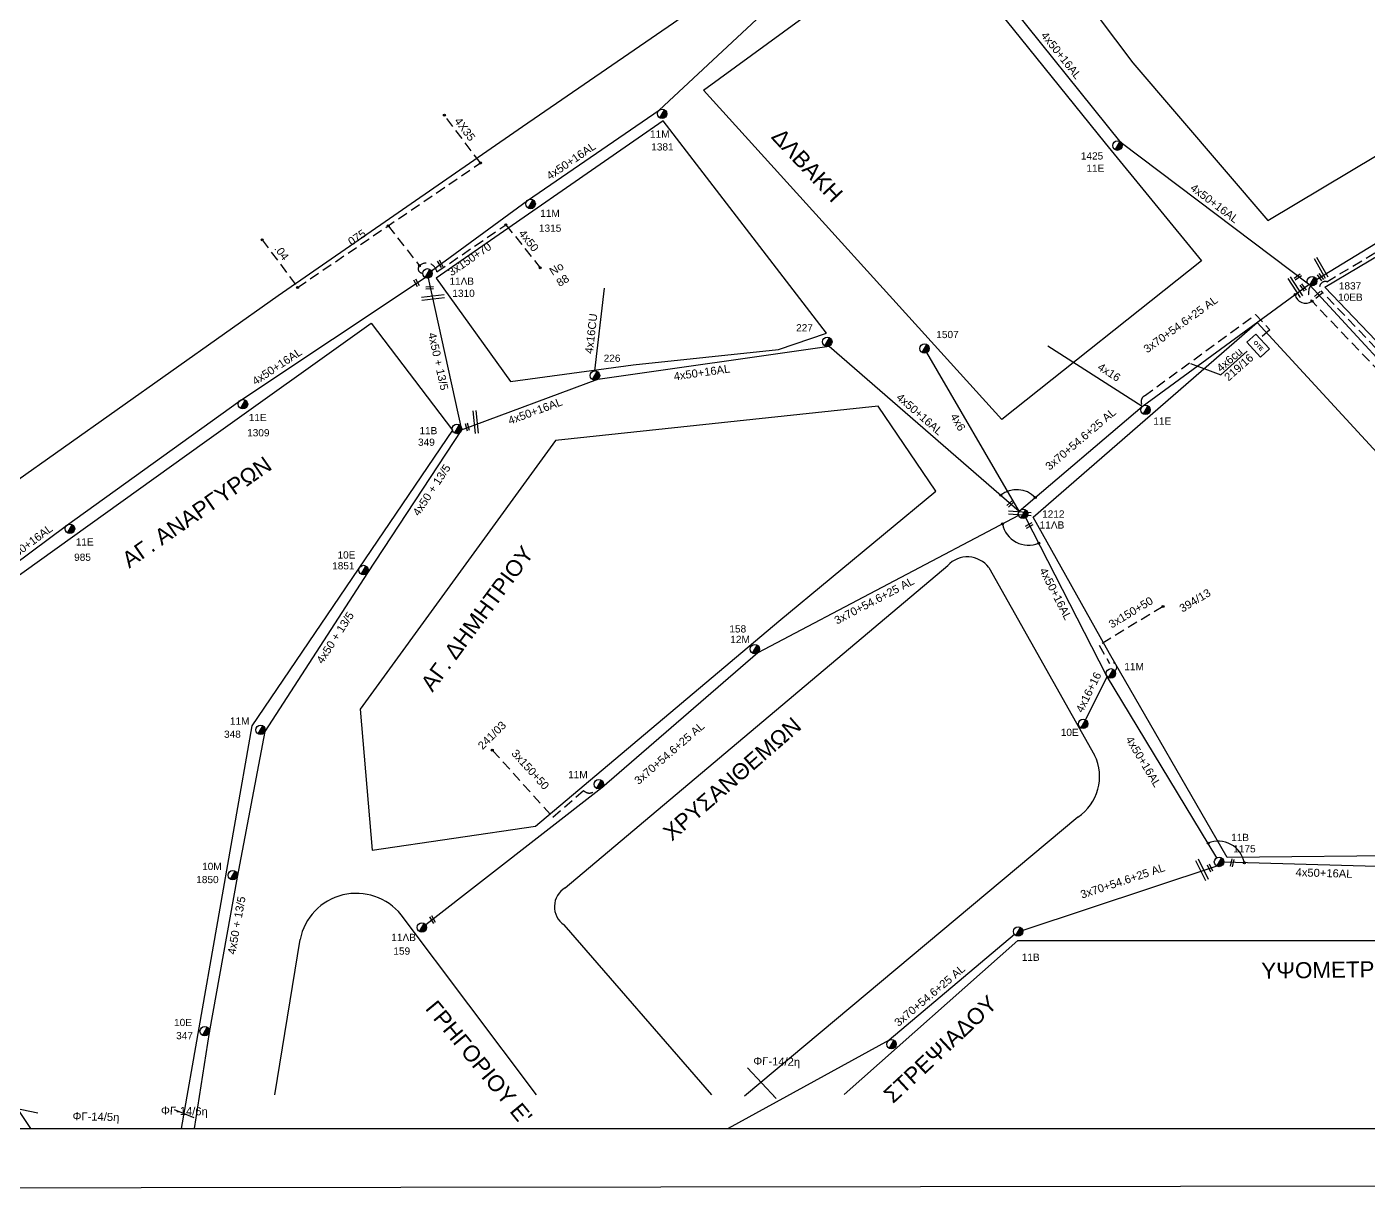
# Model space of a CAD drawing. Header units: millimetres. Extents: x -2591 to -1162, y 241 to 765.
# Drawn here: x -1890.8 to -1723.2, y 240.9 to 386.9 of the extents above; entities that cross this region are included whole.
import ezdxf
from ezdxf.enums import TextEntityAlignment as Align

# ---------------------------------------------------------------- set-up
doc = ezdxf.new("R2010")
doc.units = ezdxf.units.MM
doc.linetypes.add('DASHED', pattern=[19.05, 12.7, -6.35])
for name, color, linetype in [('3x150+50', 7, 'Continuous'), ('3x150+70', 7, 'Continuous'), ('3x150AL+50CU', 7, 'Continuous'), ('4x16', 7, 'Continuous'), ('4x16+16', 7, 'Continuous'), ('4x16CU', 7, 'Continuous'), ('4X35', 7, 'DASHED'), ('4x50', 7, 'Continuous'), ('4x50 + 13_5', 7, 'SYN_LINE'), ('4x50+16AL', 7, 'Continuous'), ('4x6', 7, 'SYN_LINE'), ('Pillar OTE', 7, 'Continuous'), ('TEXT ΚΑΛΩΔΙΩΝ', 7, 'Continuous'), ('Άγνωστα', 7, 'Continuous'), ('Επιγραφές - Σχήματα', 7, 'Continuous'), ('Μηχανική τομή', 7, 'Continuous'), ('Στύλος ΦΜ', 7, 'Continuous'), ('Στύλος ΦΜ @ 1', 7, 'Continuous'), ('Συνδέσεις', 7, 'Continuous'), ('Συνεστραμμένα ΧΤ   3x70+54.6+25 AL', 7, 'SYN_LINE'), ('Τομή', 7, 'Continuous'), ('ΥΠΟΒΑΘΡΟ ΔΕΗ', 7, 'Continuous'), ('Υπόγεια Καλώδια Δικτύου ΧΤ   .04', 7, 'DASHED'), ('Υπόγεια Καλώδια Δικτύου ΧΤ   .075', 7, 'DASHED'), ('Υπόγεια καλώδια Παροχών ΧΤ   4x6', 7, 'DASHED')]:
    doc.layers.add(name, color=color, linetype=linetype)
doc.styles.add('arial', font='arial.ttf')
doc.styles.get("Standard").update_dxf_attribs({"font": 'arial.ttf'})
doc.linetypes.add('SYN_LINE', pattern='A,0.5,-0.0001,["/\\/\\/\\/",Standard,S=0.1,R=0,X=0,Y=-0.05],-0.25', length=0.7501)
doc.dimstyles.new('ISO-25', dxfattribs={"dimtxt": 2.5, "dimasz": 2.5, "dimexe": 1.25, "dimexo": 0.625, "dimtad": 1, "dimtxsty": 'Standard', "dimcen": 2.5, "dimadec": 0, "dimazin": 0, "dimtfac": 1, "dimtmove": 0, "dimatfit": 3, "dimfxl": 1, "dimarcsym": 0})

# ---------------------------------------------------------------- blocks, each defined once
blk = doc.blocks.new('ΥΠΑΡΧΩΝ ΤΣΙΜΕΝΤΕΝΙΟΣ ΣΤΥΛΟΣ')
at = {"layer": 'Στύλος ΦΜ'}
blk.add_hatch(color=256, dxfattribs=at).paths.add_polyline_path([(-1.29, -2.28, 0.574793), (2.62, 0, 0.268822), (1.3, 2.27)])
blk.add_line((-1.29, -2.28), (1.3, 2.27), dxfattribs=at)
blk.add_circle((0, 0), 2.62, dxfattribs=at)
at = {"layer": 'Στύλος ΦΜ', "flags": 4}
for tag, p in [('ΑΡΙΘΜΟΣ', (-4.68, 8.05)), ('ΤΥΠΟΣ', (-4.91, 3.03))]:
    blk.add_attdef(tag, p, '', height=4, dxfattribs=at)
blk = doc.blocks.new('_ΣΥΝΔΕΣΗ')
at = {"layer": 'Συνδέσεις', "linetype": 'SYN_LINE', "ltscale": 40}
blk.add_hatch(color=256, dxfattribs=at).paths.add_polyline_path([(0.5, -0.01, 1), (-0.5, -0.01, 1)])
at = {"layer": 'Συνδέσεις'}
blk.add_circle((0, -0.01), 0.5, dxfattribs=at)
blk = doc.blocks.new('ΜΗΧΑΝΙΚΗ ΤΟΜΗ')
at = {"layer": 'Μηχανική τομή', "ltscale": 40}
for p, q in [((0, 0.76), (-3.79, 0.76)), ((0, -0.34), (-3.79, -0.34))]:
    blk.add_line(p, q, dxfattribs=at)
blk = doc.blocks.new('ΤΟΜΗ')
at = {"layer": 'Τομή', "ltscale": 40}
for p, q in [((-0.03, -1.92), (-11.4, -1.92)), ((-0.03, -3.42), (-11.4, -3.42))]:
    blk.add_line(p, q, dxfattribs=at)
blk = doc.blocks.new('PILLAR ΟΤΕ')
at = {"layer": 'Pillar OTE', "ltscale": 40}
blk.add_lwpolyline([(-3.31, 2.02), (3.39, 2.02), (3.39, -1.99), (-3.31, -1.99)], close=True, dxfattribs=at)
at = {"layer": 'Pillar OTE', "insert": (-1.81, 0.71), "char_height": 1.3575, "width": 109.961, "attachment_point": 1}
blk.add_mtext('{\\fArial|b1|i0|c161|p34;OTE}', dxfattribs=at)

msp = doc.modelspace()

# ---------------------------------------------------------------- linework, layer by layer
at = {"layer": '3x150+50', "color": 27, "linetype": 'DASHED', "lineweight": -3, "ltscale": 0.1}
msp.add_lwpolyline([(-1651.923, 258.38, -0.551506), (-1650.713, 259.532), (-1646.54, 263.906), (-1659.334, 277.814, 0.5817938), (-1661.911, 283.266), (-1673.161, 295.116, 0.8308264), (-1674.49, 296.553), (-1686.294, 309.312, 0.5650024), (-1688.573, 311.56), (-1702.3, 325.882, 0.4213801), (-1704.46, 328.158), (-1713.632, 337.91, 0.4388902), (-1715.595, 339.823), (-1729.068, 353.897, -0.7767485), (-1728.362, 355.031), (-1709.108, 366.594, 0.8671064), (-1708.006, 367.155)], format="xyb", dxfattribs=at)
at = {"layer": '3x150+50', "color": 30, "linetype": 'DASHED', "lineweight": -3, "ltscale": 0.1}
for points in [[(-1748.833, 314.462), (-1756.808, 309.635), (-1755.508, 307.359, -0.9783101), (-1754.846, 306.418, 9.6728259)], [(-1832.599, 296.485), (-1825.071, 288.147), (-1821.236, 291.495, 0.564379), (-1819.634, 291.748, 19.5446433)]]:
    msp.add_lwpolyline(points, format="xyb", dxfattribs=at)
at = {"layer": '3x150+70', "color": 30, "linetype": 'DASHED', "lineweight": -3, "ltscale": 0.1}
msp.add_lwpolyline([(-1841.752, 357.035, -0.5852084), (-1839.567, 356.259), (-1830.945, 362.158)], format="xyb", dxfattribs=at)
at = {"layer": '3x150AL+50CU', "color": 6, "linetype": 'DASHED', "lineweight": -3, "ltscale": 0.1}
msp.add_lwpolyline([(-1652.82, 259.368, -0.8888025), (-1651.619, 260.361), (-1648.188, 263.925), (-1662.863, 279.878, -0.5075421), (-1662.489, 281.765), (-1730.216, 352.597, -0.3598118), (-1730.365, 354.59, -2.5455051)], format="xyb", dxfattribs=at)
at = {"layer": '4x16', "color": 6, "linetype": 'SYN_LINE', "lineweight": -3, "ltscale": 10}
msp.add_lwpolyline([(-1751.43, 339.444), (-1763.222, 346.985)], dxfattribs=at)
at = {"layer": '4x16+16', "color": 30, "linetype": 'Continuous', "lineweight": -3, "ltscale": 0.1}
msp.add_lwpolyline([(-1755.828, 305.769), (-1758.526, 300.307)], dxfattribs=at)
at = {"layer": '4x16CU', "color": 6, "linetype": 'SYN_LINE', "lineweight": -3, "ltscale": 10}
msp.add_lwpolyline([(-1819.84, 343.907), (-1818.614, 354.253)], dxfattribs=at)
at = {"layer": '4X35', "color": 30, "linetype": 'DASHED', "lineweight": -3, "ltscale": 0.1}
msp.add_lwpolyline([(-1834.125, 369.872), (-1838.636, 375.844)], dxfattribs=at)
at = {"layer": '4x50', "color": 30, "linetype": 'DASHED', "lineweight": -3, "ltscale": 0.1}
msp.add_lwpolyline([(-1830.945, 362.158), (-1826.651, 356.772)], dxfattribs=at)
at = {"layer": '4x50 + 13_5', "color": 85, "linetype": 'Continuous', "lineweight": -3, "ltscale": 0.1}
msp.add_lwpolyline([(-1840.666, 355.498), (-1836.478, 336.535), (-1848.238, 318.685), (-1861.052, 298.848), (-1864.539, 280.659), (-1868.01, 261.254), (-1869.902, 249.271)], dxfattribs=at)
at = {"layer": '4x50+16AL', "color": 30, "linetype": 'Continuous', "lineweight": -3, "ltscale": 0.1}
for points in [[(-1840.259, 356.399), (-1828.243, 365.186), (-1811.791, 376.478), (-1776.46, 409.397)], [(-1907.968, 308.12), (-1885.852, 324.575), (-1864.193, 340.167), (-1841.045, 355.568)], [(-1742.099, 283.079), (-1755.878, 305.852), (-1765.99, 325.549)], [(-1683.676, 282.463), (-1703.597, 281.977), (-1722.108, 281.984), (-1741.244, 282.528)]]:
    msp.add_lwpolyline(points, dxfattribs=at)
at = {"layer": '4x50+16AL', "color": 173, "linetype": 'Continuous', "lineweight": -3, "ltscale": 0.1}
msp.add_lwpolyline([(-1654.667, 260.949), (-1661.556, 281.209), (-1674.753, 295.066), (-1688.111, 309.72), (-1704.154, 326.298), (-1715.212, 338.015), (-1730.505, 354.591), (-1754.059, 372.399), (-1769.252, 391.319), (-1775.832, 409.427)], dxfattribs=at)
at = {"layer": '4x50+16AL', "color": 6, "linetype": 'Continuous', "lineweight": -3, "ltscale": 0.1}
msp.add_lwpolyline([(-1836.478, 336.535), (-1819.463, 342.846), (-1790.538, 347), (-1766.813, 326.363)], dxfattribs=at)
at = {"layer": '4x6', "color": 6, "linetype": 'SYN_LINE', "lineweight": -3, "ltscale": 10}
msp.add_lwpolyline([(-1766.813, 326.363), (-1778.352, 346.177)], dxfattribs=at)
at = {"layer": 'Άγνωστα', "lineweight": -3, "ltscale": 0.1}
msp.add_lwpolyline([(-1162.289, 242.781), (-2590.8, 240.93), (-2590.808, 763.187), (-1162.297, 765.038)], close=True, dxfattribs=at)
at = {"layer": 'Συνεστραμμένα ΧΤ   3x70+54.6+25 AL', "color": 27, "linetype": 'SYN_LINE', "lineweight": -3, "ltscale": 10}
for points in [[(-1729.661, 355.304), (-1708.505, 368.215), (-1688.239, 380.086), (-1658.769, 388.61)], [(-1742.123, 282.042), (-1766.361, 273.983)], [(-1767.406, 273.509), (-1783.056, 260.292), (-1803.179, 249.271)]]:
    msp.add_lwpolyline(points, dxfattribs=at)
at = {"layer": 'Συνεστραμμένα ΧΤ   3x70+54.6+25 AL', "color": 6, "linetype": 'SYN_LINE', "lineweight": -3, "ltscale": 10}
msp.add_lwpolyline([(-1766.813, 326.363), (-1751.43, 339.444), (-1730.629, 354.684)], dxfattribs=at)
at = {"layer": 'Συνεστραμμένα ΧΤ   3x70+54.6+25 AL', "color": 30, "linetype": 'SYN_LINE', "lineweight": -3, "ltscale": 10}
msp.add_lwpolyline([(-1766.881, 325.837), (-1799.449, 308.69), (-1818.939, 291.832), (-1840.954, 274.71)], dxfattribs=at)
at = {"layer": 'ΥΠΟΒΑΘΡΟ ΔΕΗ', "lineweight": -3}
msp.add_lwpolyline([(-2586.401, 249.271), (-1235.778, 249.271), (-1235.778, 758.187), (-2586.401, 758.187)], close=True, dxfattribs=at)
for points in [[(-1928.66, 308.105), (-1945.901, 348.305), (-1957.326, 374.691), (-1920.618, 388.347), (-1902.839, 394.916), (-1856.294, 411.842), (-1786.915, 436.678), (-1780.352, 417.956), (-1777.375, 409.89), (-1794.031, 398.591), (-1810.007, 387.342), (-1828.868, 374.393), (-1859.39, 353.257), (-1892.941, 329.523), (-1916.479, 313.166), (-1928.66, 308.105)], [(-1735.732, 362.67), (-1691.53, 389.076), (-1684.349, 400.665), (-1707.206, 425.775), (-1739.551, 413.395), (-1767.893, 402.716), (-1752.61, 382.368), (-1735.732, 362.67)], [(-1806.245, 378.964), (-1783.815, 395.383), (-1778.022, 399.591), (-1756.064, 372.326), (-1744.034, 357.635), (-1768.994, 337.829), (-1806.245, 378.964)], [(-1668.819, 296.537), (-1673.634, 296.144), (-1689.595, 313.564), (-1728.611, 354.358), (-1703.356, 369.337), (-1687.276, 379.133), (-1680.002, 380.833), (-1666.305, 367.09), (-1667.192, 343.98), (-1668.819, 296.537)], [(-1839.675, 355.494), (-1830.368, 342.59), (-1815.057, 344.648), (-1796.873, 346.577), (-1790.869, 348.592), (-1811.283, 375.128), (-1839.675, 355.494)], [(-1890.31, 249.271), (-1911.859, 281.359), (-1922.307, 296.559), (-1901.626, 311.325), (-1868.603, 335.013), (-1847.769, 349.863), (-1837.63, 336.507), (-1862.71, 299.56), (-1871.505, 249.271)], [(-1683.683, 283.346), (-1716.515, 283.346), (-1740.799, 283.102), (-1755.526, 308.613), (-1765.071, 325.632), (-1737.048, 349.93), (-1720.175, 331.6), (-1680.26, 288.18), (-1683.683, 283.346)], [(-1741.59, 343.398), (-1738.309, 346.36)], [(-1849.138, 301.658), (-1847.661, 284.011), (-1827.254, 287.03), (-1796.828, 312.622), (-1777.226, 328.86), (-1784.41, 339.487), (-1824.754, 335.193), (-1849.138, 301.658)], [(-1823.526, 279.315), (-1775.72, 319.595)], [(-1770.618, 319.327), (-1757.394, 295.909)], [(-1759.491, 288.155), (-1801.131, 253.287)], [(-1827.12, 253.48), (-1844.036, 275.959)], [(-1805.2, 253.482), (-1823.66, 274.686)], [(-1859.811, 253.48), (-1856.656, 272.872)], [(-1788.673, 253.516), (-1766.964, 272.754), (-1681.191, 272.754), (-1676.676, 265.874), (-1685.068, 252.837)]]:
    msp.add_lwpolyline(points, dxfattribs=at)
at = {"layer": 'ΥΠΟΒΑΘΡΟ ΔΕΗ', "lineweight": -3, "ltscale": 0.1}
for centre, radius, start, end in [((-1731.01, 353.641), 1.312, 188.23485, 307.24446), ((-1767.108, 325.829), 3.231, 44.20352, 128.35123), ((-1765.644, 325.428), 3.306, 191.27016, 292.79626), ((-1741.916, 281.842), 3.305, 10.68141, 112.76139)]:
    msp.add_arc(centre, radius, start, end, dxfattribs=at)
at = {"layer": 'ΥΠΟΒΑΘΡΟ ΔΕΗ', "lineweight": -3}
for centre, radius, start, end in [((-1773.28, 317.359), 3.31, 36.47219, 137.50481), ((-1762.797, 293.21), 6.04, 303.1875, 26.54412), ((-1849.623, 271.459), 7.174, 38.85175, 168.63521), ((-1822.154, 276.959), 2.727, 120.20519, 236.47291)]:
    msp.add_arc(centre, radius, start, end, dxfattribs=at)
at = {"layer": 'Υπόγεια Καλώδια Δικτύου ΧΤ   .04', "color": 30, "linetype": 'DASHED', "lineweight": -3, "ltscale": 0.1}
msp.add_lwpolyline([(-1861.398, 360.277), (-1856.966, 354.324)], dxfattribs=at)
at = {"layer": 'Υπόγεια Καλώδια Δικτύου ΧΤ   .075', "color": 30, "linetype": 'DASHED', "lineweight": -3, "ltscale": 0.1}
msp.add_lwpolyline([(-1856.966, 354.324), (-1834.125, 369.872)], dxfattribs=at)
msp.add_lwpolyline([(-1845.64, 362.034), (-1841.752, 357.035, 0.6821691), (-1841.343, 356.112, 11.4197127)], format="xyb", dxfattribs=at)
at = {"layer": 'Υπόγεια καλώδια Παροχών ΧΤ   4x6', "color": 6, "linetype": 'DASHED', "ltscale": 0.1}
msp.add_lwpolyline([(-1751.351, 339.508, -0.4861633), (-1751.149, 340.782), (-1737.258, 350.959), (-1735.493, 349.042), (-1736.763, 347.873)], format="xyb", dxfattribs=at)

# ---------------------------------------------------------------- block references
at = {"layer": 'Pillar OTE', "xscale": 0.375, "yscale": 0.375, "zscale": 0.375, "rotation": 312.6302112253078}
msp.add_blockref('PILLAR ΟΤΕ', (-1736.95, 347.07), dxfattribs=at)
at = {"layer": 'Μηχανική τομή', "lineweight": -3}
for p, xscale, yscale, zscale, rotation in [((-1839.356, 357.72), 0.2499999999999676, 0.2499999999999676, 0.2499999999999676, 119.9833882894891), ((-1842.324, 355.357), 0.2499999999999676, 0.2499999999999676, 0.2499999999999676, 119.9833882894891), ((-1732.414, 355.411), 0.2499999999999676, 0.2499999999999676, 0.2499999999999676, 216.0757258378469), ((-1728.9, 355.201), 0.2499999999999675, 0.2499999999999675, 0.2499999999999675, 306.7112267852792), ((-1840.953, 354.321), 0.2499999999999676, 0.2499999999999676, 0.2499999999999676, 182.4129674951974), ((-1731.065, 353.89), 0.2499999999999675, 0.2499999999999675, 0.2499999999999675, 306.7112267852792), ((-1729.845, 353.144), 0.2499999999999676, 0.2499999999999676, 0.2499999999999676, 220.8814991122345), ((-1835.661, 336.391), 0.2499999999999676, 0.2499999999999676, 0.2499999999999676, 286.240178272813), ((-1768.271, 327.005), 0.2499999999999675, 0.2499999999999675, 0.2499999999999675, 224.1016933533836), ((-1765.971, 324.44), 0.2499999999999676, 0.2499999999999676, 0.2499999999999676, 207.0665710632292), ((-1742.774, 281.324), 0.2499999999999675, 0.2499999999999675, 0.2499999999999675, 295.2552400216737), ((-1740.332, 282.005), 0.2499999999999676, 0.2499999999999676, 0.2499999999999676, 256.3119541225244), ((-1839.893, 274.906), 0.2499999999999675, 0.2499999999999675, 0.2499999999999675, 299.6744622935161)]:
    msp.add_blockref('ΜΗΧΑΝΙΚΗ ΤΟΜΗ', p, dxfattribs=dict(at, xscale=xscale, yscale=yscale, zscale=zscale, rotation=rotation))
at = {"layer": 'Στύλος ΦΜ @ 1', "lineweight": -3, "ltscale": 40}
ref = msp.add_blockref('ΥΠΑΡΧΩΝ ΤΣΙΜΕΝΤΕΝΙΟΣ ΣΤΥΛΟΣ', (-1811.427, 376.015), dxfattribs=dict(at, xscale=0.2249999999999943, yscale=0.2249999999999943, zscale=0.2249999999999943))
ref.add_attrib('ΤΥΠΟΣ', '11M', dxfattribs={"layer": 'Στύλος ΦΜ', "height": 0.9, "flags": 4}).set_placement((-1812.933, 372.764), align=Align.BOTTOM_LEFT)
ref.add_attrib('ΑΡΙΘΜΟΣ', '1381', (-1812.78, 371.432), dxfattribs={"layer": 'Στύλος ΦΜ', "height": 0.9, "flags": 4})
ref = msp.add_blockref('ΥΠΑΡΧΩΝ ΤΣΙΜΕΝΤΕΝΙΟΣ ΣΤΥΛΟΣ', (-1754.524, 372.038), dxfattribs=dict(at, xscale=0.2249999999999943, yscale=0.2249999999999943, zscale=0.2249999999999943))
ref.add_attrib('ΤΥΠΟΣ', '11E', dxfattribs={"layer": 'Στύλος ΦΜ', "height": 0.9, "flags": 4}).set_placement((-1758.406, 368.497), align=Align.BOTTOM_LEFT)
ref.add_attrib('ΑΡΙΘΜΟΣ', '1425', (-1759.102, 370.304), dxfattribs={"layer": 'Στύλος ΦΜ', "height": 0.9, "flags": 4})
ref = msp.add_blockref('ΥΠΑΡΧΩΝ ΤΣΙΜΕΝΤΕΝΙΟΣ ΣΤΥΛΟΣ', (-1827.851, 364.748), dxfattribs=dict(at, xscale=0.2249999999999943, yscale=0.2249999999999943, zscale=0.2249999999999943))
ref.add_attrib('ΤΥΠΟΣ', '11M', dxfattribs={"layer": 'Στύλος ΦΜ', "height": 0.9, "flags": 4}).set_placement((-1826.663, 362.867), align=Align.BOTTOM_LEFT)
ref.add_attrib('ΑΡΙΘΜΟΣ', '1315', (-1826.816, 361.28), dxfattribs={"layer": 'Στύλος ΦΜ', "height": 0.9, "flags": 4})
ref = msp.add_blockref('ΥΠΑΡΧΩΝ ΤΣΙΜΕΝΤΕΝΙΟΣ ΣΤΥΛΟΣ', (-1840.754, 356.081), dxfattribs=dict(at, xscale=0.2249999999999943, yscale=0.2249999999999943, zscale=0.2249999999999943))
ref.add_attrib('ΤΥΠΟΣ', '11ΛB', dxfattribs={"layer": 'Στύλος ΦΜ', "height": 0.9, "flags": 4}).set_placement((-1838.001, 354.387), align=Align.BOTTOM_LEFT)
ref.add_attrib('ΑΡΙΘΜΟΣ', '1310', (-1837.634, 353.143), dxfattribs={"layer": 'Στύλος ΦΜ', "height": 0.9, "flags": 4})
ref = msp.add_blockref('ΥΠΑΡΧΩΝ ΤΣΙΜΕΝΤΕΝΙΟΣ ΣΤΥΛΟΣ', (-1730.215, 355.104), dxfattribs=dict(at, xscale=0.2249999999999943, yscale=0.2249999999999943, zscale=0.2249999999999943))
ref.add_attrib('ΤΥΠΟΣ', '10EB', dxfattribs={"layer": 'Στύλος ΦΜ', "height": 0.9, "flags": 4}).set_placement((-1726.955, 352.385), align=Align.BOTTOM_LEFT)
ref.add_attrib('ΑΡΙΘΜΟΣ', '1837', (-1726.862, 354.071), dxfattribs={"layer": 'Στύλος ΦΜ', "height": 0.9, "flags": 4})
ref = msp.add_blockref('ΥΠΑΡΧΩΝ ΤΣΙΜΕΝΤΕΝΙΟΣ ΣΤΥΛΟΣ', (-1790.782, 347.535), dxfattribs=dict(at, xscale=0.2249999999999943, yscale=0.2249999999999943, zscale=0.2249999999999943))
ref.add_attrib('ΑΡΙΘΜΟΣ', '227', (-1794.676, 348.835), dxfattribs={"layer": 'Στύλος ΦΜ', "height": 0.9, "flags": 4})
ref = msp.add_blockref('ΥΠΑΡΧΩΝ ΤΣΙΜΕΝΤΕΝΙΟΣ ΣΤΥΛΟΣ', (-1778.633, 346.694), dxfattribs=dict(at, xscale=0.2249999999999943, yscale=0.2249999999999943, zscale=0.2249999999999943))
ref.add_attrib('ΑΡΙΘΜΟΣ', '1507', (-1777.162, 347.994), dxfattribs={"layer": 'Στύλος ΦΜ', "height": 0.9, "flags": 4})
ref = msp.add_blockref('ΥΠΑΡΧΩΝ ΤΣΙΜΕΝΤΕΝΙΟΣ ΣΤΥΛΟΣ', (-1819.815, 343.318), dxfattribs=dict(at, xscale=0.2249999999999943, yscale=0.2249999999999943, zscale=0.2249999999999943))
ref.add_attrib('ΑΡΙΘΜΟΣ', '226', (-1818.725, 345.033), dxfattribs={"layer": 'Στύλος ΦΜ', "height": 0.9, "flags": 4})
ref = msp.add_blockref('ΥΠΑΡΧΩΝ ΤΣΙΜΕΝΤΕΝΙΟΣ ΣΤΥΛΟΣ', (-1863.798, 339.73), dxfattribs=dict(at, xscale=0.2249999999999943, yscale=0.2249999999999943, zscale=0.2249999999999943))
ref.add_attrib('ΤΥΠΟΣ', '11E', dxfattribs={"layer": 'Στύλος ΦΜ', "height": 0.9, "flags": 4}).set_placement((-1863.073, 337.36), align=Align.BOTTOM_LEFT)
ref.add_attrib('ΑΡΙΘΜΟΣ', '1309', (-1863.279, 335.72), dxfattribs={"layer": 'Στύλος ΦΜ', "height": 0.9, "flags": 4})
ref = msp.add_blockref('ΥΠΑΡΧΩΝ ΤΣΙΜΕΝΤΕΝΙΟΣ ΣΤΥΛΟΣ', (-1751.021, 339.02), dxfattribs=dict(at, xscale=0.2249999999999943, yscale=0.2249999999999943, zscale=0.2249999999999943))
ref.add_attrib('ΤΥΠΟΣ', '11E', dxfattribs={"layer": 'Στύλος ΦΜ', "height": 0.9, "flags": 4}).set_placement((-1750.04, 336.915), align=Align.BOTTOM_LEFT)
ref = msp.add_blockref('ΥΠΑΡΧΩΝ ΤΣΙΜΕΝΤΕΝΙΟΣ ΣΤΥΛΟΣ', (-1837.057, 336.643), dxfattribs=dict(at, xscale=0.2249999999999943, yscale=0.2249999999999943, zscale=0.2249999999999943))
ref.add_attrib('ΤΥΠΟΣ', '11B', dxfattribs={"layer": 'Στύλος ΦΜ', "height": 0.9, "flags": 4}).set_placement((-1841.748, 335.711), align=Align.BOTTOM_LEFT)
ref.add_attrib('ΑΡΙΘΜΟΣ', '349', (-1841.926, 334.541), dxfattribs={"layer": 'Στύλος ΦΜ', "height": 0.9, "flags": 4})
ref = msp.add_blockref('ΥΠΑΡΧΩΝ ΤΣΙΜΕΝΤΕΝΙΟΣ ΣΤΥΛΟΣ', (-1766.326, 326.033), dxfattribs=dict(at, xscale=0.2249999999999943, yscale=0.2249999999999943, zscale=0.2249999999999943))
ref.add_attrib('ΤΥΠΟΣ', '11ΛΒ', dxfattribs={"layer": 'Στύλος ΦΜ', "height": 0.9, "flags": 4}).set_placement((-1764.243, 323.928), align=Align.BOTTOM_LEFT)
ref.add_attrib('ΑΡΙΘΜΟΣ', '1212', (-1763.94, 325.567), dxfattribs={"layer": 'Στύλος ΦΜ', "height": 0.9, "flags": 4})
ref = msp.add_blockref('ΥΠΑΡΧΩΝ ΤΣΙΜΕΝΤΕΝΙΟΣ ΣΤΥΛΟΣ', (-1885.415, 324.181), dxfattribs=dict(at, xscale=0.2249999999999943, yscale=0.2249999999999943, zscale=0.2249999999999943))
ref.add_attrib('ΤΥΠΟΣ', '11E', dxfattribs={"layer": 'Στύλος ΦΜ', "height": 0.9, "flags": 4}).set_placement((-1884.69, 321.811), align=Align.BOTTOM_LEFT)
ref.add_attrib('ΑΡΙΘΜΟΣ', '985', (-1884.896, 320.172), dxfattribs={"layer": 'Στύλος ΦΜ', "height": 0.9, "flags": 4})
ref = msp.add_blockref('ΥΠΑΡΧΩΝ ΤΣΙΜΕΝΤΕΝΙΟΣ ΣΤΥΛΟΣ', (-1848.721, 319.022), dxfattribs=dict(at, xscale=0.2249999999999943, yscale=0.2249999999999943, zscale=0.2249999999999943))
ref.add_attrib('ΤΥΠΟΣ', '10E', dxfattribs={"layer": 'Στύλος ΦΜ', "height": 0.9, "flags": 4}).set_placement((-1851.986, 320.184), align=Align.BOTTOM_LEFT)
ref.add_attrib('ΑΡΙΘΜΟΣ', '1851', (-1852.654, 319.103), dxfattribs={"layer": 'Στύλος ΦΜ', "height": 0.9, "flags": 4})
ref = msp.add_blockref('ΥΠΑΡΧΩΝ ΤΣΙΜΕΝΤΕΝΙΟΣ ΣΤΥΛΟΣ', (-1799.824, 309.143), dxfattribs=dict(at, xscale=0.2249999999999943, yscale=0.2249999999999943, zscale=0.2249999999999943))
ref.add_attrib('ΤΥΠΟΣ', '12M', dxfattribs={"layer": 'Στύλος ΦΜ', "height": 0.9, "flags": 4}).set_placement((-1802.905, 309.634), align=Align.BOTTOM_LEFT)
ref.add_attrib('ΑΡΙΘΜΟΣ', '158', (-1803.016, 311.219), dxfattribs={"layer": 'Στύλος ΦΜ', "height": 0.9, "flags": 4})
ref = msp.add_blockref('ΥΠΑΡΧΩΝ ΤΣΙΜΕΝΤΕΝΙΟΣ ΣΤΥΛΟΣ', (-1755.351, 306.114), dxfattribs=dict(at, xscale=0.2249999999999943, yscale=0.2249999999999943, zscale=0.2249999999999943))
ref.add_attrib('ΤΥΠΟΣ', '11M', dxfattribs={"layer": 'Στύλος ΦΜ', "height": 0.9, "flags": 4}).set_placement((-1753.667, 306.243), align=Align.BOTTOM_LEFT)
ref = msp.add_blockref('ΥΠΑΡΧΩΝ ΤΣΙΜΕΝΤΕΝΙΟΣ ΣΤΥΛΟΣ', (-1861.603, 299.056), dxfattribs=dict(at, xscale=0.2249999999999943, yscale=0.2249999999999943, zscale=0.2249999999999943))
ref.add_attrib('ΤΥΠΟΣ', '11M', dxfattribs={"layer": 'Στύλος ΦΜ', "height": 0.9, "flags": 4}).set_placement((-1865.431, 299.437), align=Align.BOTTOM_LEFT)
ref.add_attrib('ΑΡΙΘΜΟΣ', '348', (-1866.163, 298.065), dxfattribs={"layer": 'Στύλος ΦΜ', "height": 0.9, "flags": 4})
ref = msp.add_blockref('ΥΠΑΡΧΩΝ ΤΣΙΜΕΝΤΕΝΙΟΣ ΣΤΥΛΟΣ', (-1758.818, 299.796), dxfattribs=dict(at, xscale=0.2249999999999943, yscale=0.2249999999999943, zscale=0.2249999999999943))
ref.add_attrib('ΤΥΠΟΣ', '10E', dxfattribs={"layer": 'Στύλος ΦΜ', "height": 0.9, "flags": 4}).set_placement((-1761.61, 298.027), align=Align.BOTTOM_LEFT)
ref = msp.add_blockref('ΥΠΑΡΧΩΝ ΤΣΙΜΕΝΤΕΝΙΟΣ ΣΤΥΛΟΣ', (-1819.344, 292.26), dxfattribs=dict(at, xscale=0.2249999999999943, yscale=0.2249999999999943, zscale=0.2249999999999943))
ref.add_attrib('ΤΥΠΟΣ', '11M', dxfattribs={"layer": 'Στύλος ΦΜ', "height": 0.9, "flags": 4}).set_placement((-1823.172, 292.75), align=Align.BOTTOM_LEFT)
ref = msp.add_blockref('ΥΠΑΡΧΩΝ ΤΣΙΜΕΝΤΕΝΙΟΣ ΣΤΥΛΟΣ', (-1741.832, 282.554), dxfattribs=dict(at, xscale=0.2249999999999943, yscale=0.2249999999999943, zscale=0.2249999999999943))
ref.add_attrib('ΤΥΠΟΣ', '11B', dxfattribs={"layer": 'Στύλος ΦΜ', "height": 0.9, "flags": 4}).set_placement((-1740.319, 284.9), align=Align.BOTTOM_LEFT)
ref.add_attrib('ΑΡΙΘΜΟΣ', '1175', (-1740.055, 283.752), dxfattribs={"layer": 'Στύλος ΦΜ', "height": 0.9, "flags": 4})
ref = msp.add_blockref('ΥΠΑΡΧΩΝ ΤΣΙΜΕΝΤΕΝΙΟΣ ΣΤΥΛΟΣ', (-1865.076, 280.899), dxfattribs=dict(at, xscale=0.2249999999999943, yscale=0.2249999999999943, zscale=0.2249999999999943))
ref.add_attrib('ΤΥΠΟΣ', '10M', dxfattribs={"layer": 'Στύλος ΦΜ', "height": 0.9, "flags": 4}).set_placement((-1868.905, 281.28), align=Align.BOTTOM_LEFT)
ref.add_attrib('ΑΡΙΘΜΟΣ', '1850', (-1869.637, 279.908), dxfattribs={"layer": 'Στύλος ΦΜ', "height": 0.9, "flags": 4})
ref = msp.add_blockref('ΥΠΑΡΧΩΝ ΤΣΙΜΕΝΤΕΝΙΟΣ ΣΤΥΛΟΣ', (-1841.435, 274.37), dxfattribs=dict(at, xscale=0.2249999999999943, yscale=0.2249999999999943, zscale=0.2249999999999943))
ref.add_attrib('ΤΥΠΟΣ', '11ΛΒ', dxfattribs={"layer": 'Στύλος ΦΜ', "height": 0.9, "flags": 4}).set_placement((-1845.264, 272.412), align=Align.BOTTOM_LEFT)
ref.add_attrib('ΑΡΙΘΜΟΣ', '159', (-1845.003, 270.975), dxfattribs={"layer": 'Στύλος ΦΜ', "height": 0.9, "flags": 4})
ref = msp.add_blockref('ΥΠΑΡΧΩΝ ΤΣΙΜΕΝΤΕΝΙΟΣ ΣΤΥΛΟΣ', (-1766.938, 273.867), dxfattribs=dict(at, xscale=0.2249999999999943, yscale=0.2249999999999943, zscale=0.2249999999999943))
ref.add_attrib('ΤΥΠΟΣ', '11B', dxfattribs={"layer": 'Στύλος ΦΜ', "height": 0.9, "flags": 4}).set_placement((-1766.479, 269.931), align=Align.BOTTOM_LEFT)
ref = msp.add_blockref('ΥΠΑΡΧΩΝ ΤΣΙΜΕΝΤΕΝΙΟΣ ΣΤΥΛΟΣ', (-1868.579, 261.406), dxfattribs=dict(at, xscale=0.2249999999999943, yscale=0.2249999999999943, zscale=0.2249999999999943))
ref.add_attrib('ΤΥΠΟΣ', '10E', dxfattribs={"layer": 'Στύλος ΦΜ', "height": 0.9, "flags": 4}).set_placement((-1872.408, 261.787), align=Align.BOTTOM_LEFT)
ref.add_attrib('ΑΡΙΘΜΟΣ', '347', (-1872.147, 260.414), dxfattribs={"layer": 'Στύλος ΦΜ', "height": 0.9, "flags": 4})
at = {"layer": 'Στύλος ΦΜ @ 1', "lineweight": -3, "ltscale": 40, "xscale": 0.2249999999999943, "yscale": 0.2249999999999943, "zscale": 0.2249999999999943}
msp.add_blockref('ΥΠΑΡΧΩΝ ΤΣΙΜΕΝΤΕΝΙΟΣ ΣΤΥΛΟΣ', (-1782.766, 259.779), dxfattribs=at)
at = {"layer": 'Συνδέσεις', "lineweight": -3, "xscale": 0.25, "yscale": 0.25, "zscale": 0.25}
for p in [(-1838.635, 375.847), (-1834.124, 369.875), (-1845.639, 362.037), (-1830.945, 362.161), (-1861.398, 360.28), (-1841.751, 357.038), (-1826.65, 356.774), (-1856.965, 354.327), (-1732.309, 353.453), (-1730.215, 352.599), (-1769.112, 328.366), (-1764.791, 328.085), (-1768.885, 324.785), (-1764.362, 322.383), (-1748.832, 314.465), (-1832.643, 296.534), (-1743.193, 284.892), (-1738.668, 282.457)]:
    msp.add_blockref('_ΣΥΝΔΕΣΗ', p, dxfattribs=at)
at = {"layer": 'Τομή', "lineweight": -3}
for p, xscale, yscale, zscale, rotation in [((-1727.776, 355.835), 0.2499999999999994, 0.2499999999999994, 0.2499999999999994, 299.4733858783525), ((-1730.936, 353.533), 0.2499999999999994, 0.2499999999999994, 0.2499999999999994, 303.1358162913029), ((-1838.72, 353.873), 0.2499999999999995, 0.2499999999999995, 0.2499999999999995, 6.449071629862119), ((-1835.556, 338.869), 0.2499999999999995, 0.2499999999999995, 0.2499999999999995, 96.09402847403983), ((-1765.258, 326.655), 0.2499999999999995, 0.2499999999999995, 0.2499999999999995, 356.3914074683305), ((-1742.702, 280.556), 0.2499999999999995, 0.2499999999999995, 0.2499999999999995, 296.8123439324169)]:
    msp.add_blockref('ΤΟΜΗ', p, dxfattribs=dict(at, xscale=xscale, yscale=yscale, zscale=zscale, rotation=rotation))

# ---------------------------------------------------------------- texts
at = {"layer": 'TEXT ΚΑΛΩΔΙΩΝ', "linetype": 'Continuous', "lineweight": -3, "ltscale": 0.1}
for s, rotation, p in [('4x50+16AL', 308.76408, (-1761.545, 383.318)), ('4X35', 307.06275, (-1836.061, 374.094)), ('4x50+16AL', 34.46248, (-1822.8, 370.135)), ('4x50+16AL', 322.9097, (-1742.387, 364.828)), ('.075', 34.24287, (-1849.719, 360.467)), ('4x50', 308.56263, (-1828.085, 360.174)), ('.04', 306.67248, (-1858.961, 358.678)), ('3x150+70', 34.38139, (-1835.476, 357.847)), ('3x70+54.6+25 AL', 35.90088, (-1746.636, 349.716)), ('4x16CU', 83.24184, (-1820.295, 348.562)), ('4x50 + 13/5', 282.45301, (-1839.39, 345.086)), ('4x50+16AL', 33.63831, (-1859.552, 344.456)), ('4x50+16AL', 8.17125, (-1806.453, 343.704)), ('4x16', 327.39779, (-1755.561, 343.736)), ('4x50+16AL', 20.35007, (-1827.293, 338.876)), ('4x50+16AL', 318.98223, (-1779.238, 338.496)), ('3x70+54.6+25 AL', 40.37573, (-1759.131, 335.374)), ('4x6', 300.21344, (-1774.454, 337.496)), ('4x50 + 13/5', 56.62323, (-1840.23, 329.022)), ('4x50+16AL', 36.65137, (-1890.608, 322.283)), ('4x50+16AL', 297.17424, (-1762.241, 316.057)), ('3x70+54.6+25 AL', 27.76764, (-1784.93, 315.204)), ('3x150+50', 31.18274, (-1752.863, 313.733)), ('4x50 + 13/5', 57.13889, (-1852.288, 310.572)), ('4x16+16', 63.71219, (-1758.139, 303.752)), ('3x70+54.6+25 AL', 40.85775, (-1810.525, 296.14)), ('4x50+16AL', 301.17713, (-1751.279, 295.09)), ('3x150+50', 312.07898, (-1827.885, 294.103)), ('3x70+54.6+25 AL', 18.39073, (-1753.881, 280.182)), ('4x50+16AL', 358.37307, (-1728.712, 281.171)), ('4x50 + 13/5', 79.85643, (-1864.601, 274.632)), ('3x70+54.6+25 AL', 40.18198, (-1777.999, 265.871))]:
    msp.add_text(s, height=1, rotation=rotation, dxfattribs=at).set_placement(p, align=Align.MIDDLE_CENTER)
at = {"layer": 'TEXT ΚΑΛΩΔΙΩΝ', "linetype": 'Continuous', "lineweight": -3, "ltscale": 0.1, "char_height": 1, "attachment_point": 1, "rotation": 41.32839}
for s, insert in [('4x6cu', (-1742.263, 344.439)), ('219/16', (-1741.303, 343.314))]:
    msp.add_mtext_dynamic_manual_height_columns(s, width=1.8, gutter_width=12.5, heights=[0.118], dxfattribs=dict(at, insert=insert))
at = {"layer": 'Άγνωστα', "color": 7, "lineweight": -3}
note = msp.add_mtext_dynamic_manual_height_columns('No    ', width=1.8, gutter_width=0.191, heights=[0.73, 0], dxfattribs=dict(at, insert=(-1827.339, 355.57), char_height=1, attachment_point=1, rotation=31.83882))
for column, words in zip(note.columns.linked_columns, ['88']):
    column.text = words
note = msp.add_mtext_dynamic_manual_height_columns('394/13\\P', width=1.8, gutter_width=0, heights=[0.73, 0], dxfattribs=dict(at, insert=(-1748.468, 313.616), char_height=1, attachment_point=1, rotation=31.12402))
note = msp.add_mtext_dynamic_manual_height_columns('241/03\\P', width=1.8, gutter_width=0, heights=[0.73, 0], dxfattribs=dict(at, insert=(-1835.83, 295.954), char_height=1, attachment_point=1, rotation=44.87218))
note = msp.add_mtext_dynamic_manual_height_columns('ΦΓ-14/2η\\P', width=1.8, gutter_width=2.31, heights=[0.73, 1.191397241279146e-14], dxfattribs=dict(at, insert=(-1804.127, 258.295), char_height=1, attachment_point=1, rotation=358.67026))
note = msp.add_mtext_dynamic_manual_height_columns('ΦΓ-14/6η\\P', width=1.8, gutter_width=2.31, heights=[0.73, 1.191397241279146e-14], dxfattribs=dict(at, insert=(-1878.14, 252.109), char_height=1, attachment_point=1, rotation=358.67026))
note = msp.add_mtext_dynamic_manual_height_columns('ΦΓ-14/5η\\P', width=1.8, gutter_width=2.31, heights=[0.73, 0], dxfattribs=dict(at, insert=(-1889.189, 251.406), char_height=1, attachment_point=1, rotation=358.67026))
at = {"layer": 'ΥΠΟΒΑΘΡΟ ΔΕΗ', "lineweight": -3, "ltscale": 40, "char_height": 2, "width": 26.31339, "attachment_point": 1, "style": 'arial'}
for s, insert, rotation in [('ΔΛΒΑΚΗ', (-1796.434, 374.414), 313.15638), ('ΑΓ. ΑΝΑΡΓΥΡΩΝ', (-1879.16, 320.833), 34.79521), ('ΑΓ. ΔΗΜΗΤΡΙΟΥ', (-1841.733, 304.868), 53.6652), ('ΧΡΥΣΑΝΘΕΜΩΝ', (-1811.518, 286.588), 40.99224), ('ΥΨΟΜΕΤΡΟΥ', (-1736.558, 269.961), 0.82171), ("ΓΡΗΓΟΡΙΟΥ Ε' ", (-1839.566, 265.473), 309.45364), ('ΣΤΡΕΨΙΑΔΟΥ', (-1783.942, 253.756), 42.99415)]:
    msp.add_mtext(s, dxfattribs=dict(at, insert=insert, rotation=rotation))

# ---------------------------------------------------------------- leaders
at = {"layer": 'Επιγραφές - Σχήματα', "ltscale": 40}
for points in [[(-1745.387, 344.817), (-1741.59, 343.398)], [(-1797.177, 252.987), (-1800.74, 256.855)], [(-1892.435, 251.857), (-1889.413, 251.223)], [(-1869.91, 250.576), (-1872.34, 251.598)]]:
    msp.add_leader(points, dimstyle='ISO-25', override={"dimasz": 0.5, "dimtad": 0}, dxfattribs=at)

doc.saveas('drawing.dxf')
